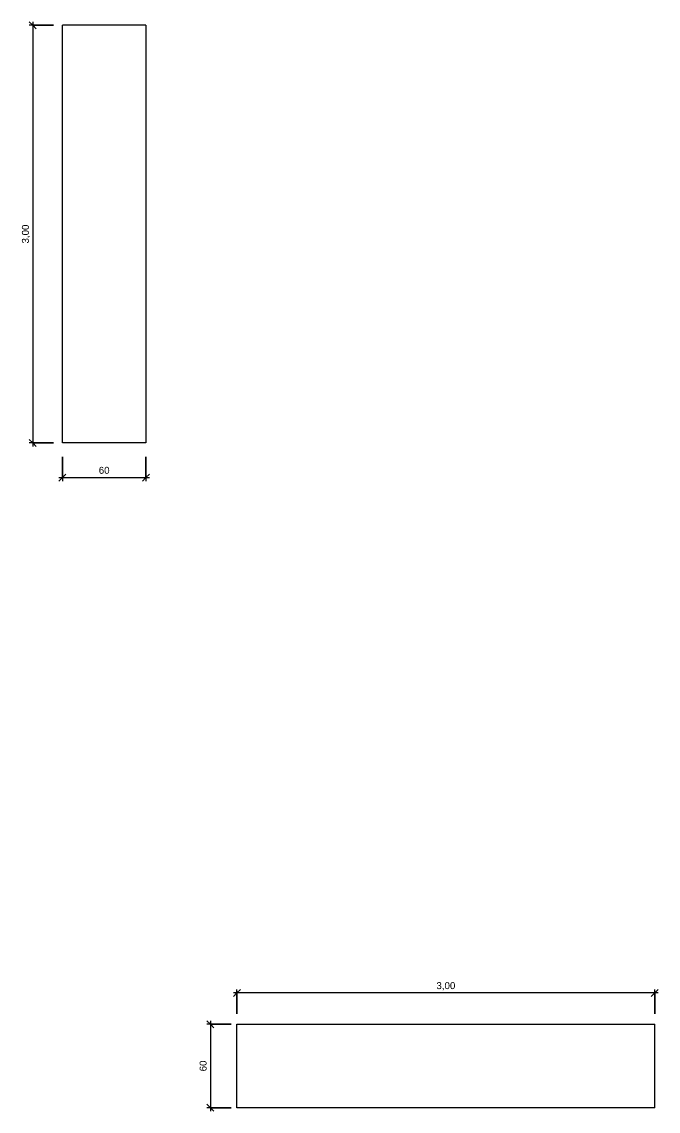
# Model space of a CAD drawing. Header units: millimetres. Extents: x -8736 to 3087, y -8371 to 3225.
# Drawn here: x -1483 to 3087, y -4600 to 3225 of the extents above; entities that cross this region are included whole.
import ezdxf

# ---------------------------------------------------------------- set-up
doc = ezdxf.new("R2010")
doc.units = ezdxf.units.MM
for name, color, linetype, lineweight in [('A-ANNO-DIMS', 211, 'Continuous', 9), ('A-ANNO-DIMS-25', 211, 'Continuous', 9), ('I-FURN', 30, 'Continuous', 9)]:
    doc.layers.add(name, color=color, linetype=linetype, lineweight=lineweight)
doc.styles.add('@Arial Unicode MS', font='ARIALUNI.TTF', dxfattribs={"height": 50})
doc.dimstyles.new('CRT_-__Metros_-_Linha_de_chamada_3_5_mm', dxfattribs={"dimscale": 304.8, "dimtxt": 50.292243, "dimasz": 0.164042, "dimexe": 0.082021, "dimexo": 0.0625, "dimgap": 0.04101, "dimtad": 1, "dimdec": 0, "dimlfac": 0.1, "dimdsep": 46, "dimtxsty": '@Arial Unicode MS', "dimblk1": 'OBLIQUE', "dimblk2": 'OBLIQUE', "dimsah": 1, "dimcen": 0.09, "dimdle": 0.082021, "dimazin": 0, "dimtfac": 1, "dimtdec": 4, "dimtix": 1, "dimtmove": 0, "dimatfit": 3, "dimfxl": 0.492126, "dimfxlon": 1, "dimtvp": 1, "dimtolj": 1, "dimtzin": 0, "dimarcsym": 2})
doc.dimstyles.new('CRT_-__Metros_-_Linha_de_chamada_3_5_mm_1', dxfattribs={"dimscale": 304.8, "dimtxt": 50.292243, "dimasz": 0.164042, "dimexe": 0.082021, "dimexo": 0.0625, "dimgap": 0.04101, "dimtad": 1, "dimlfac": 0.001, "dimrnd": 0.01, "dimzin": 0, "dimdsep": 46, "dimtxsty": '@Arial Unicode MS', "dimblk1": 'OBLIQUE', "dimblk2": 'OBLIQUE', "dimsah": 1, "dimcen": 0.09, "dimdle": 0.082021, "dimazin": 0, "dimtfac": 1, "dimtdec": 4, "dimtix": 1, "dimtmove": 0, "dimatfit": 3, "dimfxl": 0.492126, "dimfxlon": 1, "dimtvp": 1, "dimtolj": 1, "dimtzin": 0, "dimarcsym": 2})

# ---------------------------------------------------------------- blocks, each defined once
blk = doc.blocks.new('CLOSET 01 - CLOSET 01-4622994-VISTA LATERAL CLOSET 01')
at = {"layer": 'I-FURN'}
for p, q in [((3975.4, 200), (3975.4, 3200)), ((4575.4, 3200), (3975.4, 3200)), ((4575.4, 3200), (4575.4, 200)), ((4575.4, 200), (3975.4, 200))]:
    blk.add_line(p, q, dxfattribs=at)
blk = doc.blocks.new('CLOSET 01 - CLOSET 01-4622994-VISTA SUPERIOR CLOSET 01')
at = {"layer": 'I-FURN'}
for p, q in [((-16329.7, -3975.4), (-13329.7, -3975.4)), ((-16329.7, -4575.4), (-16329.7, -3975.4)), ((-13329.7, -4575.4), (-13329.7, -3975.4)), ((-13329.7, -4575.4), (-16329.7, -4575.4))]:
    blk.add_line(p, q, dxfattribs=at)
blk = doc.blocks.new('DIMBLOCK74-VISTA LATERAL CLOSET 01')
at = {"layer": 'A-ANNO-DIMS-25'}
for p, q in [((-1191.9, 100.9), (-1191.9, -74.1)), ((-1191.9, -49.1), (-1191.9, 100.9)), ((-591.9, 100.9), (-591.9, -74.1)), ((-591.9, -49.1), (-591.9, 100.9)), ((-1216.9, -49.1), (-566.9, -49.1))]:
    blk.add_line(p, q, dxfattribs=at)
at = {"layer": 'A-ANNO-DIMS-25', "lineweight": 18}
for p, q in [((-1191.9, -49.1), (-1216.9, -74.1)), ((-1191.9, -49.1), (-1166.9, -24.1)), ((-591.9, -49.1), (-616.9, -74.1)), ((-591.9, -49.1), (-566.9, -24.1))]:
    blk.add_line(p, q, dxfattribs=at)
at = {"layer": 'A-ANNO-DIMS-25', "color": 0, "insert": (-930.6, 28.3), "char_height": 50, "width": 92.937, "attachment_point": 1, "line_spacing_factor": 1.117605, "style": '@Arial Unicode MS'}
blk.add_mtext('60', dxfattribs=at)
blk = doc.blocks.new('_Oblique')
at = {"color": 0, "linetype": 'ByBlock', "lineweight": -2}
blk.add_line((-0.5, -0.5), (0.5, 0.5), dxfattribs=at)
blk = doc.blocks.new('DIMBLOCK75-VISTA LATERAL CLOSET 01')
at = {"layer": 'A-ANNO-DIMS-25', "lineweight": 18}
for p, q in [((-1405.2, 3200), (-1430.2, 3225)), ((-1405.2, 3200), (-1380.2, 3175)), ((-1405.2, 200), (-1430.2, 225)), ((-1405.2, 200), (-1380.2, 175))]:
    blk.add_line(p, q, dxfattribs=at)
at = {"layer": 'A-ANNO-DIMS-25'}
for p, q in [((-1405.2, 3225), (-1405.2, 175)), ((-1255.2, 3200), (-1430.2, 3200)), ((-1405.2, 3200), (-1255.2, 3200)), ((-1255.2, 200), (-1430.2, 200)), ((-1405.2, 200), (-1255.2, 200))]:
    blk.add_line(p, q, dxfattribs=at)
at = {"layer": 'A-ANNO-DIMS-25', "color": 0, "insert": (-1482.6, 1632.4), "char_height": 50, "width": 162.337, "attachment_point": 1, "rotation": 90, "line_spacing_factor": 1.117605, "style": '@Arial Unicode MS'}
blk.add_mtext('3,00', dxfattribs=at)
blk = doc.blocks.new('DIMBLOCK76-VISTA SUPERIOR CLOSET 01')
at = {"layer": 'A-ANNO-DIMS-25'}
for p, q in [((3086.7, -3750.7), (36.7, -3750.7)), ((61.7, -3900.7), (61.7, -3725.7)), ((61.7, -3750.7), (61.7, -3900.7)), ((3061.7, -3900.7), (3061.7, -3725.7)), ((3061.7, -3750.7), (3061.7, -3900.7))]:
    blk.add_line(p, q, dxfattribs=at)
at = {"layer": 'A-ANNO-DIMS-25', "lineweight": 18}
for p, q in [((61.7, -3750.7), (36.7, -3775.7)), ((61.7, -3750.7), (86.7, -3725.7)), ((3061.7, -3750.7), (3036.7, -3775.7)), ((3061.7, -3750.7), (3086.7, -3725.7))]:
    blk.add_line(p, q, dxfattribs=at)
at = {"layer": 'A-ANNO-DIMS-25', "color": 0, "insert": (1494, -3673.3), "char_height": 50, "width": 162.337, "attachment_point": 1, "line_spacing_factor": 1.117605, "style": '@Arial Unicode MS'}
blk.add_mtext('3,00', dxfattribs=at)
blk = doc.blocks.new('DIMBLOCK77-VISTA SUPERIOR CLOSET 01')
at = {"layer": 'A-ANNO-DIMS-25', "lineweight": 18}
for p, q in [((-129.1, -3975.4), (-154.1, -3950.4)), ((-129.1, -3975.4), (-104.1, -4000.4)), ((-129.1, -4575.4), (-154.1, -4550.4)), ((-129.1, -4575.4), (-104.1, -4600.4))]:
    blk.add_line(p, q, dxfattribs=at)
at = {"layer": 'A-ANNO-DIMS-25'}
for p, q in [((20.9, -3975.4), (-154.1, -3975.4)), ((-129.1, -3950.4), (-129.1, -4600.4)), ((-129.1, -3975.4), (20.9, -3975.4)), ((20.9, -4575.4), (-154.1, -4575.4)), ((-129.1, -4575.4), (20.9, -4575.4))]:
    blk.add_line(p, q, dxfattribs=at)
at = {"layer": 'A-ANNO-DIMS-25', "color": 0, "insert": (-206.5, -4314.1), "char_height": 50, "width": 92.937, "attachment_point": 1, "rotation": 90, "line_spacing_factor": 1.117605, "style": '@Arial Unicode MS'}
blk.add_mtext('60', dxfattribs=at)

msp = doc.modelspace()

# ---------------------------------------------------------------- block references
at = {"layer": 'I-FURN'}
for name, p in [('CLOSET 01 - CLOSET 01-4622994-VISTA LATERAL CLOSET 01', (-5167.234, 0)), ('CLOSET 01 - CLOSET 01-4622994-VISTA SUPERIOR CLOSET 01', (16391.32, 0))]:
    msp.add_blockref(name, p, dxfattribs=at)

# ---------------------------------------------------------------- dimensions: what is measured, and where the dimension line sits
at = {"layer": 'A-ANNO-DIMS'}
for base, p1, p2, dimstyle, override, picture, middle in [((-1405.204, 200), (-1255.204, 3200), (-1255.204, 200), 'CRT_-__Metros_-_Linha_de_chamada_3_5_mm_1', {"dimpost": '<>', "dimfxl": 3000}, 'DIMBLOCK75-VISTA LATERAL CLOSET 01', (-1443.25, 1700)), ((-129.082, -4575.38), (20.918, -3975.38), (20.918, -4575.38), 'CRT_-__Metros_-_Linha_de_chamada_3_5_mm', {"dimpost": '<>', "dimfxl": 600}, 'DIMBLOCK77-VISTA SUPERIOR CLOSET 01', (-167.128, -4275.38))]:
    dim = msp.add_linear_dim(base=base, p1=p1, p2=p2, angle=90, dimstyle=dimstyle, override=override, dxfattribs=at)
    dim.commit()
    dim.dimension.update_dxf_attribs({"geometry": picture, "text_midpoint": middle})
for base, p1, p2, dimstyle, override, picture, middle in [((-591.854, -49.111), (-1191.854, 100.889), (-591.854, 100.889), 'CRT_-__Metros_-_Linha_de_chamada_3_5_mm', {"dimpost": '<>', "dimfxl": 600}, 'DIMBLOCK74-VISTA LATERAL CLOSET 01', (-891.854, -11.065)), ((61.669, -3750.688), (3061.669, -3900.688), (61.669, -3900.688), 'CRT_-__Metros_-_Linha_de_chamada_3_5_mm_1', {"dimpost": '<>', "dimfxl": 3000}, 'DIMBLOCK76-VISTA SUPERIOR CLOSET 01', (1561.669, -3712.642))]:
    dim = msp.add_linear_dim(base=base, p1=p1, p2=p2, dimstyle=dimstyle, override=override, dxfattribs=at)
    dim.commit()
    dim.dimension.update_dxf_attribs({"geometry": picture, "text_midpoint": middle})

doc.saveas('drawing.dxf')
